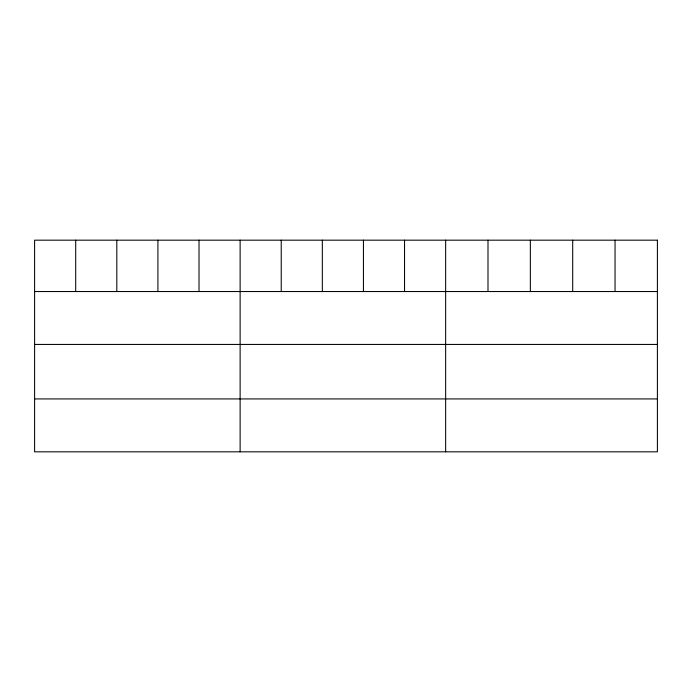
<?xml version="1.0" encoding="UTF-8"?>
<svg xmlns="http://www.w3.org/2000/svg" width="692" height="692" viewBox="0 0 692 692"><rect width="100%" height="100%" fill="white"/><g stroke="black" fill="none" stroke-linecap="round" stroke-linejoin="round"><path stroke-width="1.04" d="M34.6 291.54L657.4 291.54M34.6 344.434L657.4 344.434M34.6 398.929L657.4 398.929M615.05 240.176L615.05 291.54M572.699 240.176L572.699 291.54M530.349 240.176L530.349 291.54M487.998 240.176L487.998 291.54M445.648 240.176L445.648 451.824M404.543 240.176L404.543 291.54M363.438 240.176L363.438 291.54M322.334 240.176L322.334 291.54M281.229 240.176L281.229 291.54M240.124 240.176L240.124 451.824M199.019 240.176L199.019 291.54M157.914 240.176L157.914 291.54M116.81 240.176L116.81 291.54M75.705 240.176L75.705 291.54M657.4 240.176L34.6 240.176L34.6 451.824L657.4 451.824L657.4 240.176"/></g></svg>
